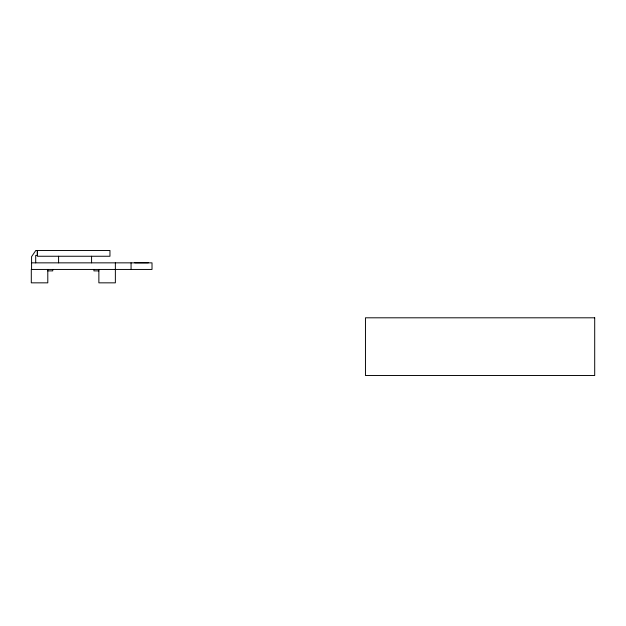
<?xml version="1.0" encoding="UTF-8"?>
<svg xmlns="http://www.w3.org/2000/svg" width="626" height="626" viewBox="0 0 626 626"><rect width="100%" height="100%" fill="white"/><g stroke="black" fill="none" stroke-linecap="round" stroke-linejoin="round"><path stroke-width="0.94" d="M134.731 262.795L148.346 262.795M31.582 262.85L152.016 262.85L152.016 269.446L31.3 269.446L31.3 282.842L47.795 282.842L47.795 269.446M47.795 270.886L52.741 270.886L52.741 269.446M98.869 270.886L93.923 270.886L93.923 269.446M131.069 262.85L131.069 269.446M115.364 262.85L115.364 282.842L98.869 282.842L98.869 269.446M91.576 256.253L91.576 262.85M58.594 256.253L58.594 262.85M35.705 262.85L35.705 255.377L37.341 255.377L37.341 250.478L37.396 256.253L109.957 256.253L109.957 250.478L35.815 250.478L31.582 256.66L31.582 269.446M594.7 317.805L365.459 317.805L365.459 375.522L594.7 375.522L594.7 317.805"/></g></svg>
